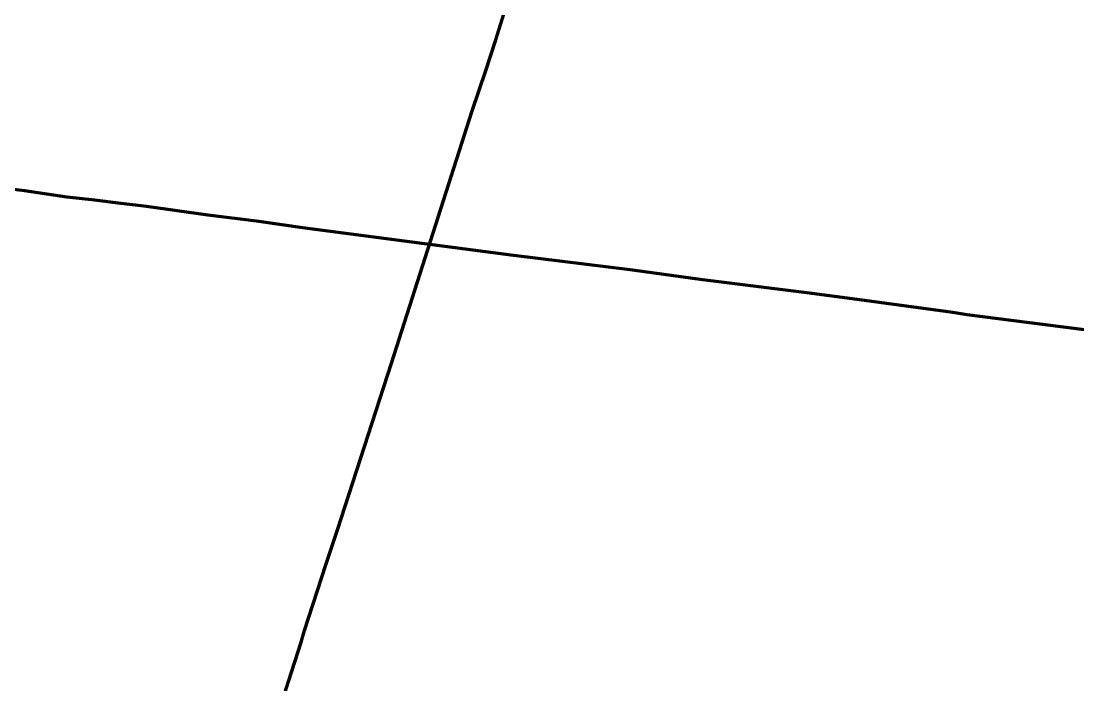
# Model space of a CAD drawing. Header units: metres. Extents: x 599858 to 604937, y 1147506 to 1148114.
# Drawn here: x 602802.51 to 602812.47, y 1147834.99 to 1147841.25 of the extents above; entities that cross this region are included whole.
import ezdxf

# ---------------------------------------------------------------- set-up
doc = ezdxf.new("R2010")
doc.units = ezdxf.units.M
doc.header["$MEASUREMENT"] = 0
doc.linetypes.add('DGN Style 6', pattern=[100.451176, 36.969413, -21.125379, 0.052813, -21.125379, 0.052813, -21.125379])
for name, color, linetype, lineweight in [('TF_E_---_Kabl-dd_2', 13, 'Continuous', 70), ('TF_E_HS-_Kabl-_2', 1, 'DGN Style 6', 70), ('TF_K_RGN_Ledn-_300_2', 3, 'Continuous', 70), ('TV_U_APT_SSkrm', 5, 'Continuous', 13)]:
    doc.layers.add(name, color=color, linetype=linetype, lineweight=lineweight)

msp = doc.modelspace()

# ---------------------------------------------------------------- linework, layer by layer
at = {"layer": 'TF_E_---_Kabl-dd_2', "flags": 128}
msp.add_lwpolyline([(602803.36, 1147828.49), (602803.44, 1147829.17), (602803.47, 1147829.45), (602803.56, 1147830.18), (602803.614874, 1147830.6212), (602803.62, 1147830.64), (602803.91, 1147831.54), (602803.96, 1147831.72), (602804.35, 1147832.92), (602804.45, 1147833.21), (602804.52, 1147833.43), (602804.62, 1147833.76), (602804.91, 1147834.64), (602805.03, 1147835.02), (602805.15, 1147835.39), (602805.18, 1147835.5), (602805.38, 1147836.12), (602805.44, 1147836.3), (602805.49, 1147836.45), (602806, 1147838.02), (602806.76, 1147840.4), (602806.89, 1147840.78), (602806.98, 1147841.06), (602807.06, 1147841.32)], dxfattribs=at)
at = {"layer": 'TF_E_HS-_Kabl-_2', "flags": 128}
msp.add_lwpolyline([(602792.87, 1147690.45), (602792.89, 1147690.89), (602792.89, 1147690.93), (602792.89, 1147691.03), (602792.92, 1147691.66), (602792.95, 1147692.35), (602792.98, 1147693.04), (602793.01, 1147693.79), (602793.03, 1147694.25), (602793.03, 1147694.38), (602793.05, 1147694.77), (602793.09, 1147695.84), (602793.11, 1147696.14), (602793.11, 1147696.3), (602793.13, 1147696.73), (602793.14, 1147697), (602793.17, 1147697.59), (602793.17, 1147697.62), (602793.17, 1147697.67), (602793.17, 1147697.74), (602793.18, 1147697.84), (602793.23, 1147699.24), (602793.25, 1147699.71), (602793.27, 1147700.22), (602793.29, 1147700.49), (602793.3, 1147700.94), (602793.33, 1147701.48), (602793.33, 1147701.58), (602793.34, 1147701.75), (602793.38, 1147702.74), (602793.38, 1147702.82), (602793.39, 1147703.12), (602793.4, 1147703.38), (602793.41, 1147703.54), (602793.44, 1147704.15), (602793.45, 1147704.52), (602793.46, 1147704.63), (602793.519849, 1147706.165806), (602793.52, 1147706.19), (602793.53, 1147706.26), (602793.54, 1147706.36), (602793.76, 1147708.39), (602793.8, 1147708.82), (602793.928705, 1147709.981735), (602793.93, 1147710.14), (602793.93, 1147710.62), (602793.93, 1147710.82), (602793.94, 1147710.98), (602793.94, 1147711.09), (602793.94, 1147711.51), (602793.95, 1147712.88), (602793.96, 1147714.28), (602793.96, 1147715), (602793.958842, 1147715.045317), (602794.19, 1147717.48), (602794.22, 1147717.85), (602794.32, 1147718.96), (602794.43, 1147720.12), (602794.48, 1147720.64), (602794.67, 1147722.68), (602794.78596, 1147724.02294), (602794.81, 1147724.92), (602794.82, 1147725.73), (602794.83, 1147726.01), (602794.83, 1147726.22), (602794.83, 1147726.3), (602794.83, 1147726.5), (602794.84, 1147727.04), (602794.86, 1147728.16), (602794.87, 1147728.51), (602794.87, 1147728.66), (602794.89, 1147729.78), (602794.9, 1147730.18), (602794.9, 1147730.45), (602794.91, 1147730.93), (602794.93, 1147731.86), (602794.94, 1147732.62), (602794.953324, 1147733.011192), (602795.01, 1147734.31), (602795.04, 1147735.08), (602795.05, 1147735.38), (602795.09, 1147736.09), (602795.1, 1147736.47), (602795.16, 1147737.79), (602795.22, 1147739.17), (602795.26, 1147739.98), (602795.28, 1147740.49), (602795.299945, 1147740.924726), (602795.32, 1147741.07), (602795.36, 1147741.48), (602795.4, 1147741.92), (602795.43, 1147742.19), (602795.43, 1147742.23), (602795.47, 1147742.55), (602795.47, 1147742.64), (602795.72, 1147745.03), (602795.76, 1147745.45), (602795.82, 1147746.03), (602796.06, 1147748.41), (602796.07, 1147748.55), (602796.1, 1147748.86), (602796.12, 1147749.03), (602796.17, 1147749.54), (602796.39, 1147751.72), (602796.42, 1147751.98), (602796.44, 1147752.17), (602796.435246, 1147752.184003), (602796.45, 1147752.26), (602796.65, 1147753.5), (602796.75, 1147754.13), (602796.83, 1147754.65), (602796.89, 1147754.97), (602796.91, 1147755.14), (602796.97, 1147755.48), (602797.008273, 1147755.749739), (602797.02, 1147755.92), (602797.12, 1147757.44), (602797.13, 1147757.65), (602797.18, 1147758.31), (602797.25, 1147759.39), (602797.305097, 1147760.351479), (602797.31, 1147760.37), (602797.35, 1147760.77), (602797.4, 1147761.19), (602797.51, 1147762.3), (602797.56, 1147762.71), (602797.6, 1147763.14), (602797.68, 1147763.85), (602797.74, 1147764.48), (602797.84, 1147765.43), (602797.99, 1147766.83), (602798, 1147766.88), (602798.09, 1147767.79), (602798.121393, 1147768.045284), (602798.13, 1147768.11), (602798.27, 1147769.27), (602798.67, 1147772.65), (602798.72, 1147773.12), (602798.73, 1147773.23), (602798.75, 1147773.35), (602799.06, 1147775.99), (602799.14, 1147776.64), (602799.19, 1147777.05), (602799.23, 1147777.38), (602799.24, 1147777.47), (602799.27, 1147777.8), (602799.36, 1147778.51), (602799.63, 1147780.79), (602799.8, 1147782.2), (602799.93, 1147783.34), (602800.1, 1147784.76), (602800.36, 1147786.94), (602800.67, 1147789.56), (602801.04, 1147792.69), (602801.22, 1147794.2), (602801.25, 1147794.48), (602801.3, 1147794.92), (602801.55, 1147796.99), (602801.82, 1147799.26), (602801.96, 1147800.46), (602802.05, 1147801.24), (602802.22, 1147802.67), (602802.72, 1147806.88), (602802.82, 1147807.74), (602802.92, 1147808.56), (602803.1, 1147810.07), (602803.19, 1147810.83), (602803.21, 1147811.05), (602803.24, 1147811.3), (602803.26, 1147811.44), (602803.27, 1147811.54), (602803.35, 1147812.18), (602803.36, 1147812.27), (602803.39, 1147812.53), (602803.42, 1147812.77), (602803.74, 1147815.5), (602803.78, 1147815.78), (602803.87, 1147816.6), (602804.06, 1147818.21), (602804.41, 1147821.12), (602804.55, 1147822.31), (602804.71, 1147823.68), (602804.76, 1147824.07), (602804.802015, 1147824.430878), (602804.18, 1147824.92), (602804.101655, 1147824.979506), (602804.06, 1147825.01), (602804.05, 1147825.02), (602803.85, 1147825.18), (602803.48, 1147825.47), (602803.398773, 1147825.529524), (602803.62, 1147826.18), (602803.67, 1147826.34), (602804.08, 1147827.53), (602804.13, 1147827.67), (602804.15, 1147827.74), (602804.19, 1147827.87), (602804.45, 1147828.63), (602804.59, 1147829.03), (602804.74, 1147829.48), (602804.75, 1147829.49), (602804.76, 1147829.53), (602805.06, 1147830.43), (602805.11, 1147830.57), (602805.89, 1147832.85), (602806.32, 1147834.14), (602806.33, 1147834.16), (602806.34, 1147834.19), (602806.46, 1147834.53), (602806.47, 1147834.58), (602806.76, 1147835.42), (602807.28, 1147836.95), (602807.359567, 1147837.190192), (602807.38, 1147837.35), (602807.39, 1147837.44), (602807.44, 1147837.87), (602807.72, 1147840.25), (602807.75, 1147840.56), (602807.81, 1147841.08), (602807.82, 1147841.12), (602807.82, 1147841.17), (602807.901186, 1147841.819638), (602808.09, 1147842.6), (602808.15, 1147842.85), (602808.2, 1147843.05), (602808.34, 1147843.59), (602808.39, 1147843.8), (602808.56, 1147844.52), (602808.64, 1147844.81), (602808.69, 1147845.04), (602808.78, 1147845.41), (602808.97, 1147846.16), (602809.05, 1147846.48), (602809.1, 1147846.69), (602809.23, 1147847.25), (602809.4, 1147847.93), (602809.8, 1147849.56), (602809.86, 1147849.78), (602809.93, 1147850.09), (602809.96, 1147850.21), (602810.08, 1147850.68), (602810.16, 1147851.01), (602810.19, 1147851.15), (602810.35, 1147851.78), (602810.38, 1147851.89)], dxfattribs=at)
at = {"layer": 'TF_K_RGN_Ledn-_300_2', "flags": 128}
msp.add_lwpolyline([(602802.2, 1147839.69), (602802.54, 1147839.65), (602802.94, 1147839.59), (602803.2, 1147839.56), (602803.45, 1147839.53), (602803.69, 1147839.5), (602804.27, 1147839.42), (602804.75, 1147839.36), (602805.16, 1147839.3), (602807.15, 1147839.04), (602808.27, 1147838.9), (602808.93, 1147838.81), (602809.96, 1147838.68), (602810.34, 1147838.63), (602811.29, 1147838.5), (602811.42, 1147838.48), (602812.75, 1147838.31)], dxfattribs=at)
at = {"layer": 'TV_U_APT_SSkrm', "flags": 128}
msp.add_lwpolyline([(602629.505739, 1147925.424849, 0.040248), (602592.982227, 1147870.233754), (602678.942619, 1147850.958326), (602679.938608, 1147850.735348, 0.015414), (602812.924541, 1147825.23967), (602936.121447, 1147805.535932, -0.016192), (602952.046863, 1147802.457056, 0.016567), (602968.278037, 1147799.331685), (602969.263728, 1147799.176559, 0.017094), (603060.707619, 1147787.972739)], format="xyb", dxfattribs=at)

doc.saveas('drawing.dxf')
